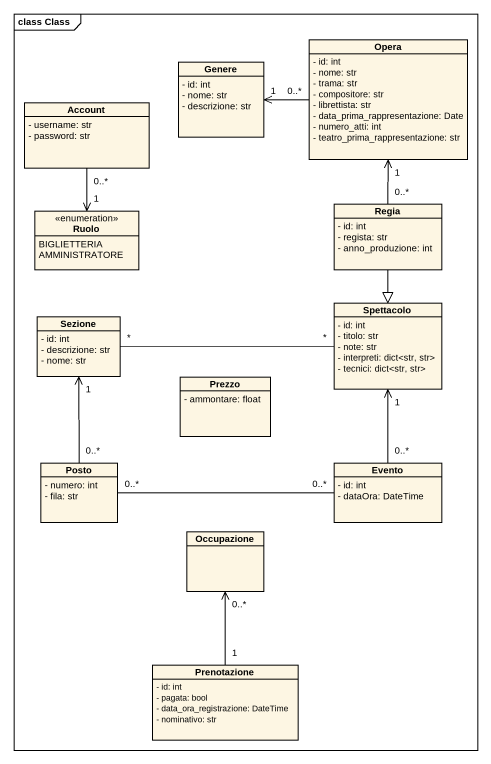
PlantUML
@startuml
mainframe class Class
hide circle
hide empty members
skinparam classAttributeIconSize 0
class Opera {
  - id: int
  - nome: str
  - trama: str
  - compositore: str
  - librettista: str
  - data_prima_rappresentazione: Date
  - numero_atti: int
  - teatro_prima_rappresentazione: str
}
class Genere {
  - id: int
  - nome: str
  - descrizione: str
}
class Account {
  - username: str
  - password: str
}
class Regia {
  - id: int
  - regista: str
  - anno_produzione: int
}
enum Ruolo {
  BIGLIETTERIA
  AMMINISTRATORE
}
class Sezione {
  - id: int
  - descrizione: str
  - nome: str
}
class Spettacolo {
  - id: int
  - titolo: str
  - note: str
  - interpreti: dict<str, str>
  - tecnici: dict<str, str>
}
class Prezzo {
  - ammontare: float
}
class Posto {
  - numero: int
  - fila: str
}
class Evento {
  - id: int
  - dataOra: DateTime
}
class Occupazione
class Prenotazione {
  - id: int
  - pagata: bool
  - data_ora_registrazione: DateTime
  - nominativo: str
}
Genere "1" <-right- "0..*" Opera
Account "0..*" --> "1" Ruolo
Regia "0..*" -up-> "1" Opera
Regia --|> Spettacolo
Sezione "*" -right- "*" Spettacolo
Posto "0..*" -up-> "1" Sezione
Posto "0..*" -right- "0..*" Evento
Evento "0..*" -up-> "1" Spettacolo
Prenotazione "1" -up-> "0..*" Occupazione
@enduml
